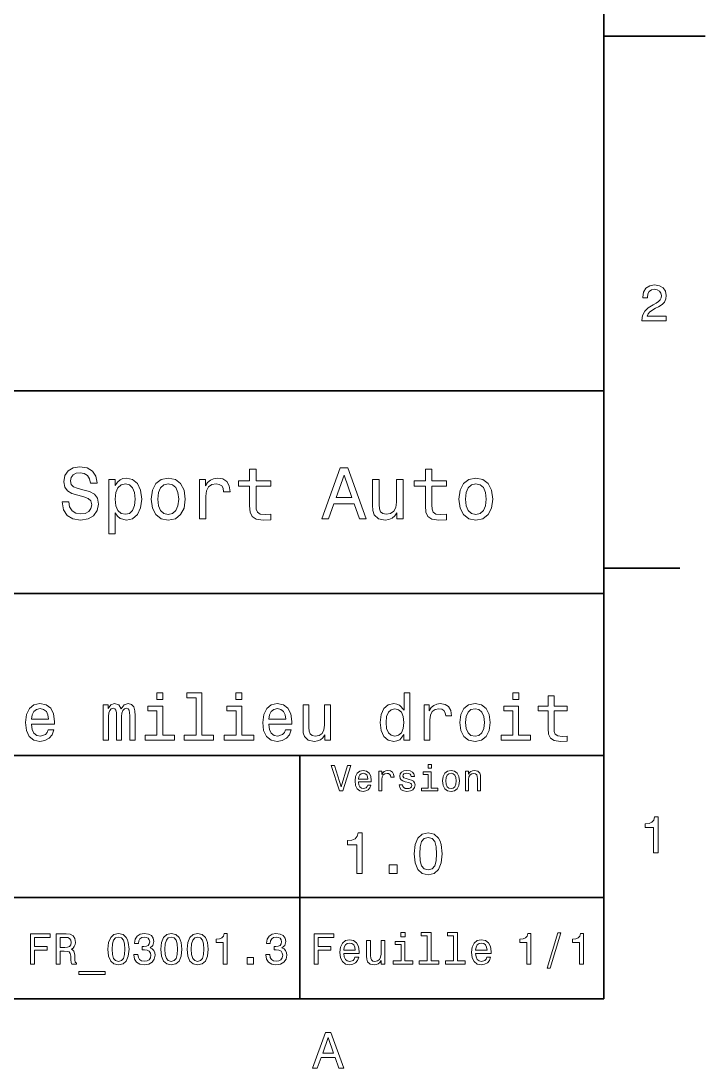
# Model space of a CAD drawing. Extents: x 0 to 297, y 0 to 210.
# Drawn here: x 229.5 to 297, y 3.2 to 106.5 of the extents above; entities that cross this region are included whole.
import ezdxf

# ---------------------------------------------------------------- set-up
doc = ezdxf.new("R2010")
doc.units = 0

msp = doc.modelspace()

# ---------------------------------------------------------------- linework, layer by layer
at = {"color": 7, "lineweight": 35}
for p, q in [((287, 10), (287, 200)), ((97, 70), (287, 70)), ((287, 70), (287, 10)), ((162, 50), (287, 50)), ((162, 34), (287, 34)), ((257, 10), (257, 34)), ((162, 20), (287, 20)), ((10, 10), (287, 10)), ((97, 10), (287, 10))]:
    msp.add_line(p, q, dxfattribs=at)
at = {"color": 7, "lineweight": 35, "ltscale": 0.25}
msp.add_line((287, 105), (297, 105), dxfattribs=at)
at = {"color": 7, "lineweight": 35, "ltscale": 0.1875}
msp.add_line((287, 52.5), (294.5, 52.5), dxfattribs=at)
at = {"color": 7, "lineweight": 13}
for points in [[(290.76947, 76.916786), (293.175079, 76.916786), (293.175079, 77.350502), (291.273773, 77.350502), (291.3797, 77.587532), (291.561249, 77.784218), (292.121033, 78.142288), (292.418579, 78.293587), (292.751434, 78.510445), (292.988464, 78.762604), (293.124634, 79.060158), (293.175079, 79.398056), (293.089355, 79.821686), (292.852325, 80.154541), (292.489197, 80.366356), (292.020172, 80.442001), (291.536041, 80.35627), (291.167877, 80.119232), (290.930847, 79.740997), (290.850159, 79.241714), (290.850159, 79.171112), (291.309082, 79.171112), (291.309082, 79.211456), (291.354462, 79.554398), (291.490631, 79.806557), (291.707489, 79.967941), (291.994965, 80.023415), (292.287476, 79.972984), (292.504333, 79.846901), (292.645538, 79.650215), (292.695984, 79.403099), (292.660675, 79.171112), (292.56485, 78.974426), (292.403473, 78.802956), (292.181549, 78.651657), (291.884003, 78.490273), (291.389771, 78.177589), (291.041779, 77.844742), (290.835022, 77.441284), (290.76947, 76.931915)], [(234.20462, 59.030979), (233.548996, 59.030979), (233.693085, 58.267288), (234.053314, 57.70533), (234.608078, 57.366714), (235.357361, 57.244236), (236.099426, 57.359509), (236.654175, 57.67651), (237.007202, 58.17363), (237.136902, 58.82925), (237.028824, 59.420029), (236.726227, 59.801872), (236.236313, 60.054031), (235.580704, 60.241352), (235.018738, 60.378242), (234.651306, 60.536743), (234.442368, 60.767288), (234.377533, 61.127522), (234.442368, 61.451729), (234.629684, 61.696686), (234.917877, 61.862389), (235.314133, 61.920029), (235.71759, 61.84798), (236.034592, 61.653458), (236.24353, 61.32925), (236.344391, 60.889767), (237, 60.889767), (237, 60.904179), (236.884735, 61.581409), (236.546112, 62.085732), (236.01297, 62.402737), (235.292511, 62.510807), (234.644104, 62.402737), (234.139771, 62.100143), (233.815567, 61.631844), (233.700287, 61.026657), (233.793961, 60.486309), (234.067734, 60.118874), (234.5, 59.873917), (235.09079, 59.6866), (235.674362, 59.520893), (236.113831, 59.362389), (236.380402, 59.131844), (236.47406, 58.757202), (236.387619, 58.375359), (236.164276, 58.087173), (235.825653, 57.907059), (235.386169, 57.849422), (234.896255, 57.928673), (234.521622, 58.159222), (234.283875, 58.533859)], [(252.05043, 60.579971), (252.05043, 58.64193), (252.093658, 58.015129), (252.29538, 57.582851), (252.698853, 57.330688), (253.383286, 57.244236), (254.132568, 57.280258), (254.132568, 57.827808), (253.585022, 57.78458), (253.087891, 57.842216), (252.82132, 58.022331), (252.706055, 58.324928), (252.684448, 58.75), (252.684448, 60.579971), (254.132568, 60.579971), (254.132568, 61.120316), (252.684448, 61.120316), (252.684448, 62.251438), (252.05043, 62.251438), (252.05043, 61.120316), (250.955322, 61.120316), (250.955322, 60.579971)], [(259.175781, 57.381123), (259.838623, 57.381123), (260.364563, 58.850864), (262.360229, 58.850864), (262.886169, 57.381123), (263.563416, 57.381123), (261.733429, 62.388329), (260.998566, 62.388329)], [(269.399109, 60.579971), (269.399109, 58.64193), (269.442352, 58.015129), (269.644073, 57.582851), (270.047546, 57.330688), (270.731995, 57.244236), (271.481262, 57.280258), (271.481262, 57.827808), (270.933716, 57.78458), (270.436584, 57.842216), (270.170013, 58.022331), (270.054749, 58.324928), (270.033142, 58.75), (270.033142, 60.579971), (271.481262, 60.579971), (271.481262, 61.120316), (270.033142, 61.120316), (270.033142, 62.251438), (269.399109, 62.251438), (269.399109, 61.120316), (268.304016, 61.120316), (268.304016, 60.579971)], [(238.786743, 60.652016), (238.786743, 61.25), (238.15274, 61.25), (238.15274, 55.882565), (238.786743, 55.882565), (238.786743, 57.971901), (239.010101, 57.633286), (239.262253, 57.409943), (239.896271, 57.244236), (240.50145, 57.381123), (240.976959, 57.791786), (241.286743, 58.440201), (241.402023, 59.319164), (241.286743, 60.190922), (240.976959, 60.839336), (240.50145, 61.242794), (239.896271, 61.386887), (239.550446, 61.343658), (239.255051, 61.206772), (239.002899, 60.976223)], [(242.338623, 59.311958), (242.453888, 58.432995), (242.785309, 57.78458), (243.311249, 57.381123), (244.017303, 57.244236), (244.716141, 57.381123), (245.242081, 57.777374), (245.573486, 58.425793), (245.695969, 59.311958), (245.573486, 60.190922), (245.242081, 60.846542), (244.716141, 61.242794), (244.017303, 61.386887), (243.311249, 61.242794), (242.785309, 60.839336), (242.453888, 60.190922)], [(247.100861, 57.381123), (247.734863, 57.381123), (247.734863, 59.592937), (247.799713, 60.12608), (247.994232, 60.507923), (248.311249, 60.738472), (248.736313, 60.817722), (249.053314, 60.767288), (249.291077, 60.623199), (249.435165, 60.378242), (249.485596, 60.046829), (250.126801, 60.046829), (250.040344, 60.630402), (249.802597, 61.048271), (249.406342, 61.30043), (248.865997, 61.386887), (248.498566, 61.32925), (248.181549, 61.185158), (247.900574, 60.940201), (247.677246, 60.608788), (247.677246, 61.25), (247.100861, 61.25)], [(260.595093, 59.463257), (261.365997, 61.667866), (262.136902, 59.463257)], [(267.194519, 61.25), (266.560516, 61.25), (266.560516, 59.016571), (266.488464, 58.497837), (266.279541, 58.123196), (265.955322, 57.892651), (265.530243, 57.820602), (265.19165, 57.878242), (264.975494, 58.051151), (264.853027, 58.346542), (264.824219, 58.764408), (264.824219, 61.25), (264.190186, 61.25), (264.190186, 58.706772), (264.211792, 58.195244), (264.348694, 57.770172), (264.766571, 57.381123), (265.436584, 57.244236), (265.796814, 57.294666), (266.106628, 57.424351), (266.373199, 57.647694), (266.589325, 57.971901), (266.589325, 57.381123), (267.194519, 57.381123)], [(272.698853, 59.311958), (272.814117, 58.432995), (273.145508, 57.78458), (273.671448, 57.381123), (274.377502, 57.244236), (275.076355, 57.381123), (275.602295, 57.777374), (275.933716, 58.425793), (276.056183, 59.311958), (275.933716, 60.190922), (275.602295, 60.846542), (275.076355, 61.242794), (274.377502, 61.386887), (273.671448, 61.242794), (273.145508, 60.839336), (272.814117, 60.190922)], [(239.788193, 57.8134), (239.363129, 57.907059), (239.053314, 58.195244), (238.858795, 58.663544), (238.793945, 59.319164), (238.858795, 59.967579), (239.053314, 60.435879), (239.363129, 60.716858), (239.788193, 60.817722), (240.177246, 60.716858), (240.48703, 60.428673), (240.681564, 59.960373), (240.753601, 59.319164), (240.681564, 58.67075), (240.48703, 58.195244), (240.177246, 57.907059)], [(242.98703, 59.319164), (243.05188, 59.967579), (243.253601, 60.435879), (243.57782, 60.72406), (244.017303, 60.824928), (244.449585, 60.72406), (244.773773, 60.443081), (244.97551, 59.967579), (245.047546, 59.319164), (244.97551, 58.663544), (244.773773, 58.188038), (244.449585, 57.899853), (244.017303, 57.806194), (243.57782, 57.899853), (243.253601, 58.188038), (243.05188, 58.663544)], [(273.34726, 59.319164), (273.412109, 59.967579), (273.613831, 60.435879), (273.938019, 60.72406), (274.377502, 60.824928), (274.809784, 60.72406), (275.134003, 60.443081), (275.335724, 59.967579), (275.407776, 59.319164), (275.335724, 58.663544), (275.134003, 58.188038), (274.809784, 57.899853), (274.377502, 57.806194), (273.938019, 57.899853), (273.613831, 58.188038), (273.412109, 58.663544)], [(243.48703, 40.185879), (242.884003, 40.185879), (242.884003, 39.537464), (243.48703, 39.537464)], [(246.761536, 39.706051), (246.761536, 36.010086), (245.587891, 36.010086), (245.587891, 35.530258), (248.499283, 35.530258), (248.499283, 36.010086), (247.332138, 36.010086), (247.332138, 40.185879), (245.86673, 40.185879), (245.86673, 39.706051)], [(251.293945, 40.185879), (250.690918, 40.185879), (250.690918, 39.537464), (251.293945, 39.537464)], [(267.283875, 36.068443), (267.283875, 35.530258), (267.854462, 35.530258), (267.854462, 40.185879), (267.290344, 40.185879), (267.290344, 38.480545), (266.855896, 38.973343), (266.590057, 39.090057), (266.285309, 39.135445), (265.734161, 39.005764), (265.306213, 38.642651), (265.027374, 38.059078), (264.930115, 37.274494), (265.027374, 36.489914), (265.306213, 35.899857), (265.734161, 35.530258), (266.285309, 35.407059), (266.590057, 35.45245), (266.862396, 35.569164)], [(278.618164, 40.185879), (278.015137, 40.185879), (278.015137, 39.537464), (278.618164, 39.537464)], [(281.523071, 38.409222), (281.523071, 36.664986), (281.561951, 36.100864), (281.74353, 35.711815), (282.106628, 35.484871), (282.722626, 35.407059), (283.396973, 35.43948), (283.396973, 35.932274), (282.904175, 35.893372), (282.456787, 35.945244), (282.216858, 36.107349), (282.113098, 36.379681), (282.093658, 36.762245), (282.093658, 38.409222), (283.396973, 38.409222), (283.396973, 38.895531), (282.093658, 38.895531), (282.093658, 39.913544), (281.523071, 39.913544), (281.523071, 38.895531), (280.537476, 38.895531), (280.537476, 38.409222)], [(230.512253, 37.105907), (232.794678, 37.105907), (232.801147, 37.371758), (232.697418, 38.117435), (232.412109, 38.675072), (231.958221, 39.012245), (231.355194, 39.135445), (230.765137, 39.005764), (230.311249, 38.642651), (230.019455, 38.052593), (229.91571, 37.274494), (230.01297, 36.476944), (230.304764, 35.893372), (230.752167, 35.530258), (231.335739, 35.407059), (231.841492, 35.491352), (232.256485, 35.711815), (232.561249, 36.061958), (232.736313, 36.528816), (232.172195, 36.528816), (232.055481, 36.269451), (231.886902, 36.074928), (231.407074, 35.919308), (231.037476, 35.990631), (230.758652, 36.217579), (230.577087, 36.587173), (230.512253, 37.086452)], [(230.512253, 37.585735), (230.583572, 38.033138), (230.758652, 38.363831), (231.024506, 38.564842), (231.374634, 38.636166), (231.718292, 38.564842), (231.984161, 38.363831), (232.146255, 38.033138), (232.20462, 37.585735)], [(237.592957, 35.530258), (238.118164, 35.530258), (238.118164, 37.858067), (238.150574, 38.208214), (238.247833, 38.461094), (238.396973, 38.610229), (238.591507, 38.668587), (238.747131, 38.616714), (238.850861, 38.48703), (238.90274, 38.266571), (238.922195, 37.974781), (238.922195, 35.530258), (239.414993, 35.530258), (239.414993, 37.858067), (239.447418, 38.201729), (239.544678, 38.454609), (239.700287, 38.610229), (239.894821, 38.668587), (240.050446, 38.616714), (240.154175, 38.48703), (240.219025, 37.974781), (240.219025, 35.530258), (240.744232, 35.530258), (240.744232, 37.935879), (240.711823, 38.435158), (240.608078, 38.817722), (240.400574, 39.051151), (240.063416, 39.135445), (239.667877, 39.005764), (239.363129, 38.629681), (239.123199, 38.999279), (238.721191, 39.135445), (238.351593, 39.005764), (238.098709, 38.642651), (238.098709, 39.012245), (237.592957, 39.012245)], [(243.46759, 36.010086), (243.46759, 38.895531), (242.002167, 38.895531), (242.002167, 38.409222), (242.896973, 38.409222), (242.896973, 36.010086), (241.729828, 36.010086), (241.729828, 35.530258), (244.647705, 35.530258), (244.647705, 36.010086)], [(251.274506, 36.010086), (251.274506, 38.895531), (249.809082, 38.895531), (249.809082, 38.409222), (250.703888, 38.409222), (250.703888, 36.010086), (249.536743, 36.010086), (249.536743, 35.530258), (252.45462, 35.530258), (252.45462, 36.010086)], [(253.932999, 37.105907), (256.215424, 37.105907), (256.221924, 37.371758), (256.118164, 38.117435), (255.832855, 38.675072), (255.378967, 39.012245), (254.77594, 39.135445), (254.185883, 39.005764), (253.731995, 38.642651), (253.440216, 38.052593), (253.336456, 37.274494), (253.433716, 36.476944), (253.72551, 35.893372), (254.172913, 35.530258), (254.756485, 35.407059), (255.262253, 35.491352), (255.677246, 35.711815), (255.981995, 36.061958), (256.157074, 36.528816), (255.592941, 36.528816), (255.476227, 36.269451), (255.307648, 36.074928), (254.82782, 35.919308), (254.458221, 35.990631), (254.179398, 36.217579), (253.997833, 36.587173), (253.932999, 37.086452)], [(253.932999, 37.585735), (254.004333, 38.033138), (254.179398, 38.363831), (254.445251, 38.564842), (254.795395, 38.636166), (255.139053, 38.564842), (255.404907, 38.363831), (255.567017, 38.033138), (255.625366, 37.585735)], [(260.021606, 39.012245), (259.451019, 39.012245), (259.451019, 37.002159), (259.386169, 36.535301), (259.19812, 36.198124), (258.906342, 35.990631), (258.523773, 35.925793), (258.219025, 35.977665), (258.024506, 36.133286), (257.914276, 36.399136), (257.888336, 36.775215), (257.888336, 39.012245), (257.317719, 39.012245), (257.317719, 36.723343), (257.337189, 36.262966), (257.460388, 35.880402), (257.836456, 35.530258), (258.439484, 35.407059), (258.763702, 35.45245), (259.042511, 35.569164), (259.28241, 35.770172), (259.476959, 36.061958), (259.476959, 35.530258), (260.021606, 35.530258)], [(266.382568, 38.623199), (266.758636, 38.532421), (267.043945, 38.279537), (267.212524, 37.858067), (267.277374, 37.274494), (267.212524, 36.684437), (267.043945, 36.262966), (266.758636, 36.003601), (266.382568, 35.919308), (266.02594, 36.003601), (265.753601, 36.262966), (265.572052, 36.690922), (265.513672, 37.274494), (265.572052, 37.851585), (265.753601, 38.273052), (266.02594, 38.532421)], [(269.261536, 35.530258), (269.832123, 35.530258), (269.832123, 37.520893), (269.890503, 38.000721), (270.065552, 38.344379), (270.350861, 38.551872), (270.733429, 38.623199), (271.018738, 38.577808), (271.232727, 38.448124), (271.362396, 38.227665), (271.407776, 37.929394), (271.984863, 37.929394), (271.907043, 38.454609), (271.693085, 38.830692), (271.336456, 39.057636), (270.850159, 39.135445), (270.51947, 39.083572), (270.234161, 38.953888), (269.981262, 38.733429), (269.780273, 38.435158), (269.780273, 39.012245), (269.261536, 39.012245)], [(272.78241, 37.268009), (272.886169, 36.476944), (273.184448, 35.893372), (273.657776, 35.530258), (274.293213, 35.407059), (274.92218, 35.530258), (275.395538, 35.886887), (275.693787, 36.470459), (275.804047, 37.268009), (275.693787, 38.059078), (275.395538, 38.649136), (274.92218, 39.005764), (274.293213, 39.135445), (273.657776, 39.005764), (273.184448, 38.642651), (272.886169, 38.059078)], [(273.365997, 37.274494), (273.424347, 37.858067), (273.605896, 38.279537), (273.897705, 38.538902), (274.293213, 38.629681), (274.682281, 38.538902), (274.97406, 38.286022), (275.155609, 37.858067), (275.220459, 37.274494), (275.155609, 36.684437), (274.97406, 36.256481), (274.682281, 35.997116), (274.293213, 35.912823), (273.897705, 35.997116), (273.605896, 36.256481), (273.424347, 36.684437)], [(278.598694, 36.010086), (278.598694, 38.895531), (277.133301, 38.895531), (277.133301, 38.409222), (278.028107, 38.409222), (278.028107, 36.010086), (276.860962, 36.010086), (276.860962, 35.530258), (279.778809, 35.530258), (279.778809, 36.010086)], [(269.992798, 33.117435), (269.657776, 33.117435), (269.657776, 32.757202), (269.992798, 32.757202)], [(261.71109, 33.03458), (261.08429, 30.905619), (260.439484, 33.03458), (260.09726, 33.03458), (260.904175, 30.530979), (261.264404, 30.530979), (262.053314, 33.03458)], [(262.784576, 31.40634), (264.052582, 31.40634), (264.056183, 31.554033), (263.998566, 31.9683), (263.840057, 32.278099), (263.587891, 32.465416), (263.252869, 32.533859), (262.925079, 32.461815), (262.672913, 32.260086), (262.510803, 31.932276), (262.453156, 31.5), (262.507202, 31.056915), (262.669312, 30.732708), (262.917877, 30.530979), (263.242065, 30.462536), (263.523041, 30.509365), (263.753601, 30.631844), (263.922913, 30.826368), (264.020172, 31.085733), (263.706787, 31.085733), (263.641937, 30.941643), (263.548279, 30.833572), (263.281708, 30.747118), (263.076355, 30.786743), (262.921478, 30.912823), (262.820618, 31.118155), (262.784576, 31.395533)], [(262.784576, 31.672911), (262.824219, 31.921469), (262.921478, 32.105186), (263.069153, 32.216858), (263.263702, 32.256485), (263.45462, 32.216858), (263.602295, 32.105186), (263.692352, 31.921469), (263.724792, 31.672911)], [(264.794678, 30.530979), (265.111664, 30.530979), (265.111664, 31.636887), (265.144104, 31.903458), (265.241364, 32.094379), (265.399841, 32.209652), (265.612396, 32.249279), (265.770905, 32.224064), (265.889771, 32.152016), (265.961823, 32.029537), (265.98703, 31.863832), (266.307648, 31.863832), (266.264404, 32.155621), (266.145538, 32.364552), (265.947418, 32.490635), (265.677246, 32.533859), (265.49353, 32.505043), (265.335022, 32.432995), (265.194519, 32.310516), (265.082855, 32.144814), (265.082855, 32.465416), (264.794678, 32.465416)], [(267.791779, 31.658501), (267.485596, 31.730547), (267.258636, 31.8134), (267.182983, 31.982708), (267.20462, 32.101585), (267.280273, 32.188038), (267.40274, 32.242073), (267.579254, 32.263687), (267.748566, 32.242073), (267.881836, 32.177231), (267.968292, 32.079971), (268.004333, 31.950287), (268.314117, 31.950287), (268.314117, 31.957493), (268.260101, 32.191643), (268.112396, 32.375359), (267.881836, 32.490635), (267.579254, 32.533859), (267.273041, 32.490635), (267.049713, 32.371758), (266.90921, 32.195244), (266.865997, 31.971901), (266.898407, 31.755764), (266.999268, 31.604465), (267.164978, 31.496397), (267.406342, 31.420748), (267.759369, 31.334293), (267.975494, 31.244236), (268.033142, 31.17219), (268.054749, 31.064121), (268.022339, 30.930836), (267.935883, 30.829971), (267.79538, 30.765129), (267.608063, 30.743515), (267.409943, 30.765129), (267.265839, 30.840778), (267.168579, 30.963255), (267.128967, 31.132565), (266.822754, 31.132565), (266.873199, 30.844379), (267.020905, 30.635447), (267.255035, 30.509365), (267.579254, 30.462536), (267.917877, 30.509365), (268.166412, 30.635447), (268.317719, 30.837175), (268.371765, 31.100143), (268.332123, 31.327089), (268.220459, 31.481987), (268.036743, 31.582851)], [(269.981995, 30.79755), (269.981995, 32.400574), (269.167877, 32.400574), (269.167877, 32.130402), (269.664978, 32.130402), (269.664978, 30.79755), (269.016571, 30.79755), (269.016571, 30.530979), (270.637604, 30.530979), (270.637604, 30.79755)], [(271.087891, 31.496397), (271.145538, 31.056915), (271.311249, 30.732708), (271.574219, 30.530979), (271.927246, 30.462536), (272.276672, 30.530979), (272.539612, 30.729107), (272.705322, 31.053314), (272.766571, 31.496397), (272.705322, 31.935879), (272.539612, 32.263687), (272.276672, 32.461815), (271.927246, 32.533859), (271.574219, 32.461815), (271.311249, 32.260086), (271.145538, 31.935879)], [(271.412109, 31.5), (271.444519, 31.824207), (271.54538, 32.058357), (271.707489, 32.20245), (271.927246, 32.25288), (272.143372, 32.20245), (272.305481, 32.061958), (272.406342, 31.824207), (272.442352, 31.5), (272.406342, 31.17219), (272.305481, 30.934437), (272.143372, 30.790344), (271.927246, 30.743515), (271.707489, 30.790344), (271.54538, 30.934437), (271.444519, 31.17219)], [(273.350159, 30.530979), (273.667145, 30.530979), (273.667145, 31.647694), (273.699554, 31.903458), (273.804047, 32.090778), (273.966125, 32.206051), (274.182281, 32.249279), (274.355194, 32.213257), (274.463257, 32.115993), (274.517303, 31.95389), (274.535309, 31.737751), (274.535309, 30.530979), (274.852295, 30.530979), (274.852295, 31.802593), (274.837891, 32.058357), (274.773041, 32.270893), (274.560516, 32.465416), (274.229095, 32.533859), (274.04538, 32.508644), (273.890503, 32.440201), (273.757202, 32.324928), (273.65274, 32.170029), (273.65274, 32.465416), (273.350159, 32.465416)], [(291.909241, 24.416786), (292.368164, 24.416786), (292.368164, 27.942001), (292.025208, 27.942001), (291.934448, 27.634365), (291.752899, 27.427593), (291.475525, 27.306557), (291.092224, 27.266211), (291.092224, 26.90814), (291.909241, 26.90814)], [(262.631134, 22.360231), (263.155609, 22.360231), (263.155609, 26.38905), (262.763702, 26.38905), (262.659943, 26.037464), (262.452454, 25.801153), (262.135437, 25.662825), (261.697418, 25.616714), (261.697418, 25.207493), (262.631134, 25.207493)], [(268.285309, 24.314121), (268.371765, 23.409224), (268.642639, 22.763689), (269.074921, 22.371759), (269.674347, 22.244957), (270.268005, 22.371759), (270.700287, 22.763689), (270.965424, 23.409224), (271.057648, 24.314121), (270.965424, 25.213257), (270.855896, 25.570606), (270.700287, 25.864553), (270.268005, 26.256485), (269.674347, 26.38905), (269.074921, 26.256485), (268.642639, 25.858791), (268.371765, 25.213257)], [(268.838623, 24.314121), (268.884735, 25.011528), (269.028809, 25.51297), (269.288177, 25.806917), (269.674347, 25.910664), (270.054749, 25.806917), (270.314117, 25.51297), (270.458221, 25.011528), (270.504333, 24.314121), (270.458221, 23.610952), (270.314117, 23.10951), (270.054749, 22.815563), (269.674347, 22.717581), (269.288177, 22.815563), (269.028809, 23.10951), (268.884735, 23.610952)], [(265.806915, 22.360231), (266.602295, 22.360231), (266.602295, 23.219021), (265.806915, 23.219021)], [(230.414978, 13.428675), (230.817001, 13.428675), (230.817001, 14.807637), (232.079254, 14.807637), (232.079254, 15.166427), (230.817001, 15.166427), (230.817001, 16.065563), (232.368881, 16.065563), (232.368881, 16.428675), (230.414978, 16.428675)], [(232.939484, 13.428675), (233.341492, 13.428675), (233.341492, 14.695246), (233.752167, 14.695246), (234.054749, 14.682277), (234.244965, 14.621758), (234.348709, 14.479107), (234.391937, 14.224064), (234.413544, 13.835014), (234.439484, 13.579971), (234.491348, 13.428675), (234.945251, 13.428675), (234.945251, 13.510807), (234.845825, 13.631845), (234.811234, 13.856628), (234.780975, 14.340778), (234.707489, 14.699568), (234.608063, 14.81196), (234.452454, 14.894093), (234.625366, 15.002162), (234.746399, 15.153459), (234.824203, 15.34366), (234.850143, 15.572767), (234.789627, 15.93588), (234.616714, 16.208214), (234.331406, 16.372478), (233.942368, 16.428675), (232.939484, 16.428675)], [(233.829971, 16.061239), (234.093658, 16.035303), (234.279541, 15.953171), (234.396255, 15.801874), (234.435165, 15.564121), (234.391937, 15.313401), (234.275223, 15.162104), (234.07637, 15.084294), (233.804031, 15.06268), (233.341492, 15.06268), (233.341492, 16.061239)], [(238.066284, 14.894093), (238.131119, 14.215418), (238.33429, 13.731268), (238.658508, 13.43732), (239.108063, 13.342219), (239.553314, 13.43732), (239.877518, 13.731268), (240.07637, 14.215418), (240.145538, 14.894093), (240.07637, 15.568444), (239.994232, 15.836456), (239.877518, 16.056917), (239.553314, 16.350864), (239.108063, 16.450289), (238.658508, 16.350864), (238.33429, 16.052593), (238.131119, 15.568444)], [(238.481262, 14.894093), (238.515854, 15.417148), (238.623917, 15.793228), (238.818451, 16.013689), (239.108063, 16.091499), (239.393372, 16.013689), (239.587891, 15.793228), (239.695969, 15.417148), (239.730545, 14.894093), (239.695969, 14.366715), (239.587891, 13.990634), (239.393372, 13.770173), (239.108063, 13.696686), (238.818451, 13.770173), (238.623917, 13.990634), (238.515854, 14.366715)], [(240.621033, 14.371037), (240.621033, 14.340778), (240.690201, 13.925793), (240.893372, 13.614553), (241.213257, 13.415707), (241.636887, 13.342219), (242.086456, 13.415707), (242.42363, 13.605908), (242.639771, 13.908502), (242.717575, 14.297551), (242.682999, 14.552594), (242.587891, 14.760087), (242.432281, 14.92003), (242.224792, 15.036744), (242.505768, 15.270173), (242.605194, 15.641932), (242.540344, 15.979107), (242.354462, 16.23415), (242.05188, 16.394093), (241.636887, 16.450289), (241.247833, 16.381124), (240.94957, 16.190922), (240.755051, 15.888329), (240.690201, 15.486312), (240.690201, 15.456053), (241.074921, 15.456053), (241.109512, 15.73271), (241.221909, 15.931557), (241.403458, 16.052593), (241.658508, 16.095821), (241.883286, 16.061239), (242.047546, 15.970462), (242.146973, 15.823487), (242.185883, 15.62464), (242.146973, 15.412825), (242.043228, 15.270173), (241.861679, 15.183718), (241.61528, 15.157782), (241.446686, 15.162104), (241.446686, 14.820605), (241.658508, 14.829251), (241.930832, 14.790346), (242.134003, 14.6866), (242.255051, 14.518012), (242.298279, 14.297551), (242.250717, 14.04683), (242.125366, 13.860951), (241.926514, 13.744237), (241.662827, 13.705332), (241.390488, 13.748559), (241.19165, 13.878242), (241.066284, 14.085735), (241.018738, 14.371037)], [(243.270889, 14.894093), (243.335739, 14.215418), (243.53891, 13.731268), (243.863113, 13.43732), (244.312683, 13.342219), (244.757919, 13.43732), (245.082138, 13.731268), (245.280975, 14.215418), (245.350143, 14.894093), (245.280975, 15.568444), (245.198853, 15.836456), (245.082138, 16.056917), (244.757919, 16.350864), (244.312683, 16.450289), (243.863113, 16.350864), (243.53891, 16.052593), (243.335739, 15.568444)], [(243.685883, 14.894093), (243.720459, 15.417148), (243.828537, 15.793228), (244.023056, 16.013689), (244.312683, 16.091499), (244.597977, 16.013689), (244.792511, 15.793228), (244.900574, 15.417148), (244.935165, 14.894093), (244.900574, 14.366715), (244.792511, 13.990634), (244.597977, 13.770173), (244.312683, 13.696686), (244.023056, 13.770173), (243.828537, 13.990634), (243.720459, 14.366715)], [(245.873199, 14.894093), (245.938034, 14.215418), (246.141205, 13.731268), (246.465424, 13.43732), (246.914978, 13.342219), (247.360229, 13.43732), (247.684433, 13.731268), (247.883286, 14.215418), (247.952454, 14.894093), (247.883286, 15.568444), (247.801147, 15.836456), (247.684433, 16.056917), (247.360229, 16.350864), (246.914978, 16.450289), (246.465424, 16.350864), (246.141205, 16.052593), (245.938034, 15.568444)], [(246.288177, 14.894093), (246.322769, 15.417148), (246.430832, 15.793228), (246.625366, 16.013689), (246.914978, 16.091499), (247.200287, 16.013689), (247.394806, 15.793228), (247.502884, 15.417148), (247.53746, 14.894093), (247.502884, 14.366715), (247.394806, 13.990634), (247.200287, 13.770173), (246.914978, 13.696686), (246.625366, 13.770173), (246.430832, 13.990634), (246.322769, 14.366715)], [(249.439484, 13.428675), (249.832855, 13.428675), (249.832855, 16.450289), (249.53891, 16.450289), (249.46109, 16.1866), (249.305481, 16.009367), (249.067719, 15.905621), (248.739197, 15.871038), (248.739197, 15.564121), (249.439484, 15.564121)], [(253.632568, 14.371037), (253.632568, 14.340778), (253.701736, 13.925793), (253.904907, 13.614553), (254.224792, 13.415707), (254.648422, 13.342219), (255.097992, 13.415707), (255.435165, 13.605908), (255.651306, 13.908502), (255.729111, 14.297551), (255.694519, 14.552594), (255.599426, 14.760087), (255.443802, 14.92003), (255.236313, 15.036744), (255.517288, 15.270173), (255.616714, 15.641932), (255.55188, 15.979107), (255.365997, 16.23415), (255.0634, 16.394093), (254.648422, 16.450289), (254.259369, 16.381124), (253.96109, 16.190922), (253.766571, 15.888329), (253.701736, 15.486312), (253.701736, 15.456053), (254.086456, 15.456053), (254.121033, 15.73271), (254.233429, 15.931557), (254.414993, 16.052593), (254.670029, 16.095821), (254.894821, 16.061239), (255.059082, 15.970462), (255.158508, 15.823487), (255.197403, 15.62464), (255.158508, 15.412825), (255.054764, 15.270173), (254.873199, 15.183718), (254.626801, 15.157782), (254.458221, 15.162104), (254.458221, 14.820605), (254.670029, 14.829251), (254.942368, 14.790346), (255.145538, 14.6866), (255.266571, 14.518012), (255.309799, 14.297551), (255.262253, 14.04683), (255.136887, 13.860951), (254.938049, 13.744237), (254.674347, 13.705332), (254.402023, 13.748559), (254.203171, 13.878242), (254.07782, 14.085735), (254.030258, 14.371037)], [(258.414978, 13.428675), (258.817017, 13.428675), (258.817017, 14.807637), (260.079254, 14.807637), (260.079254, 15.166427), (258.817017, 15.166427), (258.817017, 16.065563), (260.368866, 16.065563), (260.368866, 16.428675), (258.414978, 16.428675)], [(261.341492, 14.479107), (262.863098, 14.479107), (262.867432, 14.656341), (262.798279, 15.153459), (262.608063, 15.525217), (262.305481, 15.75), (261.903473, 15.832133), (261.510101, 15.745678), (261.207489, 15.503603), (261.01297, 15.110231), (260.943817, 14.591499), (261.008636, 14.059798), (261.203156, 13.67075), (261.501434, 13.428675), (261.890503, 13.346542), (262.227661, 13.402739), (262.504333, 13.549712), (262.707489, 13.783141), (262.824219, 14.09438), (262.44812, 14.09438), (262.370331, 13.92147), (262.257935, 13.791787), (261.938049, 13.688041), (261.69165, 13.735591), (261.505768, 13.886888), (261.384735, 14.133286), (261.341492, 14.466139)], [(265.400574, 15.75), (265.020172, 15.75), (265.020172, 14.409943), (264.976959, 14.098703), (264.851593, 13.873919), (264.657074, 13.735591), (264.402008, 13.692364), (264.198853, 13.726946), (264.069153, 13.830692), (263.995667, 14.007925), (263.978394, 14.258646), (263.978394, 15.75), (263.597992, 15.75), (263.597992, 14.224064), (263.610962, 13.917148), (263.693085, 13.662104), (263.943817, 13.428675), (264.345825, 13.346542), (264.561951, 13.376801), (264.747833, 13.454611), (264.907776, 13.588617), (265.037476, 13.783141), (265.037476, 13.428675), (265.400574, 13.428675)], [(267.376068, 13.748559), (267.376068, 15.672191), (266.399139, 15.672191), (266.399139, 15.347983), (266.995667, 15.347983), (266.995667, 13.748559), (266.21759, 13.748559), (266.21759, 13.428675), (268.162811, 13.428675), (268.162811, 13.748559)], [(267.389038, 16.532421), (266.98703, 16.532421), (266.98703, 16.100145), (267.389038, 16.100145)], [(269.572052, 16.212536), (269.572052, 13.748559), (268.789612, 13.748559), (268.789612, 13.428675), (270.73056, 13.428675), (270.73056, 13.748559), (269.952454, 13.748559), (269.952454, 16.532421), (268.975494, 16.532421), (268.975494, 16.212536)], [(272.174347, 16.212536), (272.174347, 13.748559), (271.391937, 13.748559), (271.391937, 13.428675), (273.332855, 13.428675), (273.332855, 13.748559), (272.554749, 13.748559), (272.554749, 16.532421), (271.57782, 16.532421), (271.57782, 16.212536)], [(274.353027, 14.479107), (275.874634, 14.479107), (275.878967, 14.656341), (275.809814, 15.153459), (275.619598, 15.525217), (275.317017, 15.75), (274.914978, 15.832133), (274.521606, 15.745678), (274.219025, 15.503603), (274.024506, 15.110231), (273.955322, 14.591499), (274.020172, 14.059798), (274.214691, 13.67075), (274.51297, 13.428675), (274.902008, 13.346542), (275.239197, 13.402739), (275.515839, 13.549712), (275.719025, 13.783141), (275.835724, 14.09438), (275.459656, 14.09438), (275.381836, 13.92147), (275.26944, 13.791787), (274.949554, 13.688041), (274.703186, 13.735591), (274.517303, 13.886888), (274.39624, 14.133286), (274.353027, 14.466139)], [(279.416443, 13.428675), (279.809814, 13.428675), (279.809814, 16.450289), (279.515839, 16.450289), (279.438049, 16.1866), (279.28241, 16.009367), (279.044678, 15.905621), (278.716125, 15.871038), (278.716125, 15.564121), (279.416443, 15.564121)], [(281.42218, 13.026657), (281.720459, 13.026657), (282.766571, 16.510807), (282.463989, 16.510807)], [(284.621033, 13.428675), (285.014404, 13.428675), (285.014404, 16.450289), (284.720459, 16.450289), (284.642639, 16.1866), (284.48703, 16.009367), (284.249268, 15.905621), (283.920746, 15.871038), (283.920746, 15.564121), (284.621033, 15.564121)], [(261.341492, 14.798992), (261.389038, 15.097262), (261.505768, 15.317724), (261.682983, 15.45173), (261.916412, 15.49928), (262.145538, 15.45173), (262.322754, 15.317724), (262.430847, 15.097262), (262.469727, 14.798992)], [(274.353027, 14.798992), (274.400574, 15.097262), (274.517303, 15.317724), (274.694519, 15.45173), (274.927948, 15.49928), (275.157074, 15.45173), (275.33429, 15.317724), (275.442352, 15.097262), (275.481262, 14.798992)], [(251.82132, 13.428675), (252.417877, 13.428675), (252.417877, 14.072767), (251.82132, 14.072767)], [(235.204605, 12.711096), (235.204605, 12.408502), (237.806915, 12.408502), (237.806915, 12.711096)], [(258.266846, 3.166787), (258.730835, 3.166787), (259.098999, 4.195605), (260.495972, 4.195605), (260.864105, 3.166787), (261.338165, 3.166787), (260.05719, 6.67183), (259.542786, 6.67183)], [(259.260376, 4.624279), (259.799988, 6.167507), (260.33963, 4.624279)]]:
    msp.add_lwpolyline(points, close=True, dxfattribs=at)

doc.saveas('drawing.dxf')
